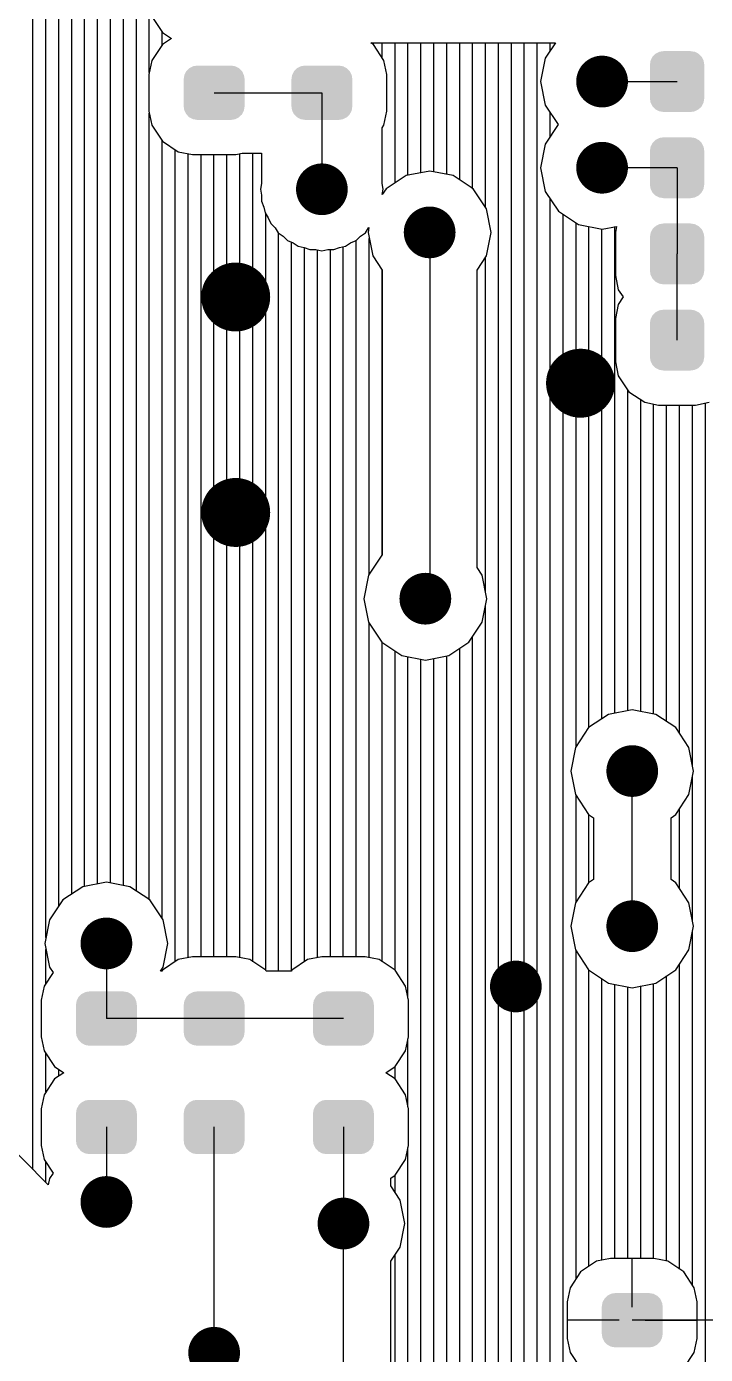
# Model space of a CAD drawing. Extents: x 295 to 953, y 10 to 290.
# Drawn here: x 691.45 to 707.95, y 172.17 to 204.46 of the extents above; entities that cross this region are included whole.
import ezdxf

# ---------------------------------------------------------------- set-up
doc = ezdxf.new("R2010")
doc.units = 0
doc.header["$LTSCALE"] = 5
doc.header["$MEASUREMENT"] = 0
doc.layers.get('0').update_dxf_attribs({"linetype": 'CONTINUOUS', "lineweight": 25})
doc.layers.add('DV-INT-A3_BOT', color=7, linetype='CONTINUOUS')

msp = doc.modelspace()

# ---------------------------------------------------------------- linework, layer by layer
for points, const_width in [([(705.753, 203.123, -1), (705.124, 203.123, -1)], 0.629), ([(705.753, 201.028, -1), (705.124, 201.028, -1)], 0.629), ([(698.942, 200.504, -1), (698.314, 200.504, -1)], 0.629), ([(701.562, 199.456, -1), (700.933, 199.456, -1)], 0.629), ([(696.952, 197.885, -1), (696.114, 197.885, -1)], 0.838), ([(705.334, 195.789, -1), (704.496, 195.789, -1)], 0.838), ([(696.952, 192.646, -1), (696.114, 192.646, -1)], 0.838), ([(701.457, 190.55, -1), (700.828, 190.55, -1)], 0.629), ([(706.486, 186.359, -1), (705.858, 186.359, -1)], 0.629), ([(706.486, 182.587, -1), (705.858, 182.587, -1)], 0.629), ([(693.704, 182.168, -1), (693.075, 182.168, -1)], 0.629), ([(703.657, 181.121, -1), (703.029, 181.121, -1)], 0.629), ([(693.704, 175.882, -1), (693.075, 175.882, -1)], 0.629), ([(699.466, 175.358, -1), (698.838, 175.358, -1)], 0.629), ([(696.323, 172.215, -1), (695.694, 172.215, -1)], 0.629)]:
    msp.add_lwpolyline(points, format="xyb", close=True, dxfattribs=dict(const_width=const_width))
for points in [[(707.902, 203.639), (707.862, 203.722), (706.619, 203.639), (706.663, 203.722)], [(707.862, 203.722), (707.853, 203.732), (706.663, 203.722), (706.668, 203.732)], [(707.853, 203.732), (707.789, 203.797), (706.668, 203.732), (706.737, 203.797)], [(707.789, 203.797), (707.776, 203.804), (706.737, 203.797), (706.744, 203.804)], [(707.776, 203.804), (707.696, 203.846), (706.744, 203.804), (706.831, 203.846)], [(707.696, 203.846), (707.675, 203.849), (706.831, 203.846), (706.838, 203.849)], [(707.675, 203.849), (707.593, 203.862), (706.838, 203.849), (706.931, 203.862)], [(707.593, 203.862), (707.593, 203.865), (706.931, 203.862), (706.931, 203.865)], [(696.681, 203.378), (696.617, 203.445), (695.334, 203.378), (695.402, 203.445)], [(696.617, 203.445), (696.605, 203.451), (695.402, 203.445), (695.409, 203.451)], [(696.605, 203.451), (696.525, 203.494), (695.409, 203.451), (695.496, 203.494)], [(696.525, 203.494), (696.505, 203.497), (695.496, 203.494), (695.503, 203.497)], [(696.505, 203.497), (696.422, 203.511), (695.503, 203.497), (695.596, 203.511)], [(699.301, 203.378), (699.237, 203.445), (697.953, 203.378), (698.022, 203.445)], [(699.237, 203.445), (699.225, 203.451), (698.022, 203.445), (698.028, 203.451)], [(699.225, 203.451), (699.144, 203.494), (698.028, 203.451), (698.116, 203.494)], [(699.144, 203.494), (699.124, 203.497), (698.116, 203.494), (698.123, 203.497)], [(699.124, 203.497), (699.041, 203.511), (698.123, 203.497), (698.215, 203.511)], [(707.922, 203.536), (707.908, 203.628), (706.602, 203.536), (706.617, 203.628)], [(707.922, 203.534), (707.922, 203.536), (706.602, 203.534), (706.602, 203.536)], [(707.922, 202.713), (707.922, 203.534), (706.602, 202.713), (706.602, 203.534)], [(707.908, 203.628), (707.902, 203.639), (706.617, 203.628), (706.619, 203.639)], [(696.751, 202.52), (696.751, 203.182), (695.267, 202.52), (695.267, 203.182)], [(696.749, 203.182), (696.735, 203.275), (695.269, 203.182), (695.284, 203.275)], [(696.735, 203.275), (696.73, 203.285), (695.284, 203.275), (695.286, 203.285)], [(696.73, 203.285), (696.69, 203.369), (695.286, 203.285), (695.329, 203.369)], [(696.69, 203.369), (696.681, 203.378), (695.329, 203.369), (695.334, 203.378)], [(699.37, 202.52), (699.37, 203.182), (697.886, 202.52), (697.886, 203.182)], [(699.368, 203.182), (699.355, 203.275), (697.888, 203.182), (697.903, 203.275)], [(699.355, 203.275), (699.349, 203.285), (697.903, 203.275), (697.905, 203.285)], [(699.349, 203.285), (699.309, 203.369), (697.905, 203.285), (697.949, 203.369)], [(699.309, 203.369), (699.301, 203.378), (697.949, 203.369), (697.953, 203.378)], [(696.734, 202.427), (696.749, 202.52), (695.282, 202.427), (695.269, 202.52)], [(699.353, 202.427), (699.368, 202.52), (697.902, 202.427), (697.888, 202.52)], [(707.922, 202.711), (707.922, 202.713), (706.602, 202.711), (706.602, 202.713)], [(707.906, 202.618), (707.922, 202.711), (706.616, 202.618), (706.602, 202.711)], [(707.904, 202.607), (707.906, 202.618), (706.621, 202.607), (706.616, 202.618)], [(707.86, 202.524), (707.904, 202.607), (706.661, 202.524), (706.621, 202.607)], [(707.855, 202.515), (707.86, 202.524), (706.67, 202.515), (706.661, 202.524)], [(707.787, 202.449), (707.855, 202.515), (706.734, 202.449), (706.67, 202.515)], [(707.779, 202.442), (707.787, 202.449), (706.747, 202.442), (706.734, 202.449)], [(707.692, 202.401), (707.779, 202.442), (706.827, 202.401), (706.747, 202.442)], [(696.732, 202.416), (696.734, 202.427), (695.287, 202.416), (695.282, 202.427)], [(696.688, 202.333), (696.732, 202.416), (695.328, 202.333), (695.287, 202.416)], [(696.684, 202.324), (696.688, 202.333), (695.336, 202.324), (695.328, 202.333)], [(696.615, 202.257), (696.684, 202.324), (695.4, 202.257), (695.336, 202.324)], [(696.609, 202.251), (696.615, 202.257), (695.412, 202.251), (695.4, 202.257)], [(696.521, 202.208), (696.609, 202.251), (695.493, 202.208), (695.412, 202.251)], [(696.514, 202.205), (696.521, 202.208), (695.513, 202.205), (695.493, 202.208)], [(696.422, 202.191), (696.514, 202.205), (695.596, 202.191), (695.513, 202.205)], [(699.351, 202.416), (699.353, 202.427), (697.907, 202.416), (697.902, 202.427)], [(699.308, 202.333), (699.351, 202.416), (697.947, 202.333), (697.907, 202.416)], [(699.303, 202.324), (699.308, 202.333), (697.956, 202.324), (697.947, 202.333)], [(699.235, 202.257), (699.303, 202.324), (698.02, 202.257), (697.956, 202.324)], [(699.228, 202.251), (699.235, 202.257), (698.032, 202.251), (698.02, 202.257)], [(699.141, 202.208), (699.228, 202.251), (698.112, 202.208), (698.032, 202.251)], [(699.134, 202.205), (699.141, 202.208), (698.132, 202.205), (698.112, 202.208)], [(699.041, 202.191), (699.134, 202.205), (698.215, 202.191), (698.132, 202.205)], [(707.685, 202.397), (707.692, 202.401), (706.849, 202.397), (706.827, 202.401)], [(707.593, 202.384), (707.685, 202.397), (706.931, 202.384), (706.849, 202.397)], [(707.593, 202.382), (707.593, 202.384), (706.931, 202.382), (706.931, 202.384)], [(707.922, 201.441), (707.908, 201.533), (706.602, 201.441), (706.617, 201.533)], [(707.908, 201.533), (707.902, 201.544), (706.617, 201.533), (706.619, 201.544)], [(707.902, 201.544), (707.862, 201.627), (706.619, 201.544), (706.663, 201.627)], [(707.862, 201.627), (707.853, 201.636), (706.663, 201.627), (706.668, 201.636)], [(707.853, 201.636), (707.789, 201.702), (706.668, 201.636), (706.737, 201.702)], [(707.789, 201.702), (707.776, 201.709), (706.737, 201.702), (706.744, 201.709)], [(707.776, 201.709), (707.696, 201.75), (706.744, 201.709), (706.831, 201.75)], [(707.696, 201.75), (707.675, 201.754), (706.831, 201.75), (706.838, 201.754)], [(707.675, 201.754), (707.593, 201.767), (706.838, 201.754), (706.931, 201.767)], [(707.593, 201.767), (707.593, 201.77), (706.931, 201.767), (706.931, 201.77)], [(707.922, 201.439), (707.922, 201.441), (706.602, 201.439), (706.602, 201.441)], [(707.922, 200.617), (707.922, 201.439), (706.602, 200.617), (706.602, 201.439)], [(707.922, 200.615), (707.922, 200.617), (706.602, 200.615), (706.602, 200.617)], [(707.906, 200.523), (707.922, 200.615), (706.616, 200.523), (706.602, 200.615)], [(707.904, 200.512), (707.906, 200.523), (706.621, 200.512), (706.616, 200.523)], [(707.86, 200.429), (707.904, 200.512), (706.661, 200.429), (706.621, 200.512)], [(707.855, 200.419), (707.86, 200.429), (706.67, 200.419), (706.661, 200.429)], [(707.787, 200.354), (707.855, 200.419), (706.734, 200.354), (706.67, 200.419)], [(707.779, 200.347), (707.787, 200.354), (706.747, 200.347), (706.734, 200.354)], [(707.692, 200.305), (707.779, 200.347), (706.827, 200.305), (706.747, 200.347)], [(707.685, 200.302), (707.692, 200.305), (706.849, 200.302), (706.827, 200.305)], [(707.593, 200.289), (707.685, 200.302), (706.931, 200.289), (706.849, 200.302)], [(707.593, 200.286), (707.593, 200.289), (706.931, 200.286), (706.931, 200.289)], [(707.902, 199.448), (707.862, 199.531), (706.619, 199.448), (706.663, 199.531)], [(707.862, 199.531), (707.853, 199.541), (706.663, 199.531), (706.668, 199.541)], [(707.853, 199.541), (707.789, 199.606), (706.668, 199.541), (706.737, 199.606)], [(707.789, 199.606), (707.776, 199.613), (706.737, 199.606), (706.744, 199.613)], [(707.776, 199.613), (707.696, 199.655), (706.744, 199.613), (706.831, 199.655)], [(707.696, 199.655), (707.675, 199.658), (706.831, 199.655), (706.838, 199.658)], [(707.675, 199.658), (707.593, 199.671), (706.838, 199.658), (706.931, 199.671)], [(707.593, 199.671), (707.593, 199.674), (706.931, 199.671), (706.931, 199.674)], [(707.922, 199.345), (707.908, 199.437), (706.602, 199.345), (706.617, 199.437)], [(707.922, 199.343), (707.922, 199.345), (706.602, 199.343), (706.602, 199.345)], [(707.922, 198.522), (707.922, 199.343), (706.602, 198.522), (706.602, 199.343)], [(707.908, 199.437), (707.902, 199.448), (706.617, 199.437), (706.619, 199.448)], [(707.922, 198.52), (707.922, 198.522), (706.602, 198.52), (706.602, 198.522)], [(707.906, 198.427), (707.922, 198.52), (706.616, 198.427), (706.602, 198.52)], [(707.904, 198.416), (707.906, 198.427), (706.621, 198.416), (706.616, 198.427)], [(707.86, 198.333), (707.904, 198.416), (706.661, 198.333), (706.621, 198.416)], [(707.855, 198.324), (707.86, 198.333), (706.67, 198.324), (706.661, 198.333)], [(707.787, 198.258), (707.855, 198.324), (706.734, 198.258), (706.67, 198.324)], [(707.779, 198.251), (707.787, 198.258), (706.747, 198.251), (706.734, 198.258)], [(707.692, 198.21), (707.779, 198.251), (706.827, 198.21), (706.747, 198.251)], [(707.685, 198.206), (707.692, 198.21), (706.849, 198.206), (706.827, 198.21)], [(707.593, 198.193), (707.685, 198.206), (706.931, 198.193), (706.849, 198.206)], [(707.593, 198.191), (707.593, 198.193), (706.931, 198.191), (706.931, 198.193)], [(707.922, 197.25), (707.908, 197.342), (706.602, 197.25), (706.617, 197.342)], [(707.908, 197.342), (707.902, 197.353), (706.617, 197.342), (706.619, 197.353)], [(707.902, 197.353), (707.862, 197.436), (706.619, 197.353), (706.663, 197.436)], [(707.862, 197.436), (707.853, 197.445), (706.663, 197.436), (706.668, 197.445)], [(707.853, 197.445), (707.789, 197.511), (706.668, 197.445), (706.737, 197.511)], [(707.789, 197.511), (707.776, 197.518), (706.737, 197.511), (706.744, 197.518)], [(707.776, 197.518), (707.696, 197.559), (706.744, 197.518), (706.831, 197.559)], [(707.696, 197.559), (707.675, 197.563), (706.831, 197.559), (706.838, 197.563)], [(707.675, 197.563), (707.593, 197.576), (706.838, 197.563), (706.931, 197.576)], [(707.593, 197.576), (707.593, 197.579), (706.931, 197.576), (706.931, 197.579)], [(707.922, 197.248), (707.922, 197.25), (706.602, 197.248), (706.602, 197.25)], [(707.922, 196.426), (707.922, 197.248), (706.602, 196.426), (706.602, 197.248)], [(707.922, 196.424), (707.922, 196.426), (706.602, 196.424), (706.602, 196.426)], [(707.906, 196.332), (707.922, 196.424), (706.616, 196.332), (706.602, 196.424)], [(707.904, 196.321), (707.906, 196.332), (706.621, 196.321), (706.616, 196.332)], [(707.86, 196.238), (707.904, 196.321), (706.661, 196.238), (706.621, 196.321)], [(707.855, 196.228), (707.86, 196.238), (706.67, 196.228), (706.661, 196.238)], [(707.787, 196.163), (707.855, 196.228), (706.734, 196.163), (706.67, 196.228)], [(707.779, 196.156), (707.787, 196.163), (706.747, 196.156), (706.734, 196.163)], [(707.692, 196.114), (707.779, 196.156), (706.827, 196.114), (706.747, 196.156)], [(707.685, 196.111), (707.692, 196.114), (706.849, 196.111), (706.827, 196.114)], [(707.593, 196.098), (707.685, 196.111), (706.931, 196.098), (706.849, 196.111)], [(707.593, 196.095), (707.593, 196.098), (706.931, 196.095), (706.931, 196.098)], [(694.111, 180.776), (694.071, 180.859), (692.666, 180.776), (692.71, 180.859)], [(694.071, 180.859), (694.062, 180.868), (692.71, 180.859), (692.715, 180.868)], [(694.062, 180.868), (693.998, 180.935), (692.715, 180.868), (692.783, 180.935)], [(693.998, 180.935), (693.986, 180.941), (692.783, 180.935), (692.79, 180.941)], [(693.986, 180.941), (693.905, 180.984), (692.79, 180.941), (692.877, 180.984)], [(693.905, 180.984), (693.886, 180.987), (692.877, 180.984), (692.884, 180.987)], [(693.886, 180.987), (693.802, 181.001), (692.884, 180.987), (692.977, 181.001)], [(696.73, 180.776), (696.69, 180.859), (695.286, 180.776), (695.329, 180.859)], [(696.69, 180.859), (696.681, 180.868), (695.329, 180.859), (695.334, 180.868)], [(696.681, 180.868), (696.617, 180.935), (695.334, 180.868), (695.402, 180.935)], [(696.617, 180.935), (696.605, 180.941), (695.402, 180.935), (695.409, 180.941)], [(696.605, 180.941), (696.525, 180.984), (695.409, 180.941), (695.496, 180.984)], [(696.525, 180.984), (696.505, 180.987), (695.496, 180.984), (695.503, 180.987)], [(696.505, 180.987), (696.422, 181.001), (695.503, 180.987), (695.596, 181.001)], [(699.873, 180.776), (699.833, 180.859), (698.429, 180.776), (698.473, 180.859)], [(699.833, 180.859), (699.825, 180.868), (698.473, 180.859), (698.477, 180.868)], [(699.825, 180.868), (699.761, 180.935), (698.477, 180.868), (698.546, 180.935)], [(699.761, 180.935), (699.748, 180.941), (698.546, 180.935), (698.552, 180.941)], [(699.748, 180.941), (699.668, 180.984), (698.552, 180.941), (698.64, 180.984)], [(699.668, 180.984), (699.648, 180.987), (698.64, 180.984), (698.646, 180.987)], [(699.648, 180.987), (699.565, 181.001), (698.646, 180.987), (698.739, 181.001)], [(694.131, 180.01), (694.131, 180.672), (692.648, 180.01), (692.648, 180.672)], [(694.129, 180.672), (694.116, 180.765), (692.65, 180.672), (692.665, 180.765)], [(694.116, 180.765), (694.111, 180.776), (692.665, 180.765), (692.666, 180.776)], [(696.751, 180.01), (696.751, 180.672), (695.267, 180.01), (695.267, 180.672)], [(696.749, 180.672), (696.735, 180.765), (695.269, 180.672), (695.284, 180.765)], [(696.735, 180.765), (696.73, 180.776), (695.284, 180.765), (695.286, 180.776)], [(699.894, 180.01), (699.894, 180.672), (698.41, 180.01), (698.41, 180.672)], [(699.892, 180.672), (699.878, 180.765), (698.412, 180.672), (698.427, 180.765)], [(699.878, 180.765), (699.873, 180.776), (698.427, 180.765), (698.429, 180.776)], [(694.114, 179.917), (694.129, 180.01), (692.663, 179.917), (692.65, 180.01)], [(694.112, 179.907), (694.114, 179.917), (692.668, 179.907), (692.663, 179.917)], [(694.069, 179.823), (694.112, 179.907), (692.708, 179.823), (692.668, 179.907)], [(696.734, 179.917), (696.749, 180.01), (695.282, 179.917), (695.269, 180.01)], [(696.732, 179.907), (696.734, 179.917), (695.287, 179.907), (695.282, 179.917)], [(696.688, 179.823), (696.732, 179.907), (695.328, 179.823), (695.287, 179.907)], [(699.877, 179.917), (699.892, 180.01), (698.426, 179.917), (698.412, 180.01)], [(699.875, 179.907), (699.877, 179.917), (698.431, 179.907), (698.426, 179.917)], [(699.831, 179.823), (699.875, 179.907), (698.471, 179.823), (698.431, 179.907)], [(694.064, 179.814), (694.069, 179.823), (692.717, 179.814), (692.708, 179.823)], [(693.996, 179.747), (694.064, 179.814), (692.781, 179.747), (692.717, 179.814)], [(693.989, 179.741), (693.996, 179.747), (692.793, 179.741), (692.781, 179.747)], [(693.902, 179.698), (693.989, 179.741), (692.873, 179.698), (692.793, 179.741)], [(693.895, 179.695), (693.902, 179.698), (692.893, 179.695), (692.873, 179.698)], [(693.802, 179.681), (693.895, 179.695), (692.977, 179.681), (692.893, 179.695)], [(696.684, 179.814), (696.688, 179.823), (695.336, 179.814), (695.328, 179.823)], [(696.615, 179.747), (696.684, 179.814), (695.4, 179.747), (695.336, 179.814)], [(696.609, 179.741), (696.615, 179.747), (695.412, 179.741), (695.4, 179.747)], [(696.521, 179.698), (696.609, 179.741), (695.493, 179.698), (695.412, 179.741)], [(696.514, 179.695), (696.521, 179.698), (695.513, 179.695), (695.493, 179.698)], [(696.422, 179.681), (696.514, 179.695), (695.596, 179.681), (695.513, 179.695)], [(699.827, 179.814), (699.831, 179.823), (698.479, 179.814), (698.471, 179.823)], [(699.758, 179.747), (699.827, 179.814), (698.543, 179.747), (698.479, 179.814)], [(699.752, 179.741), (699.758, 179.747), (698.556, 179.741), (698.543, 179.747)], [(699.665, 179.698), (699.752, 179.741), (698.636, 179.698), (698.556, 179.741)], [(699.658, 179.695), (699.665, 179.698), (698.656, 179.695), (698.636, 179.698)], [(699.565, 179.681), (699.658, 179.695), (698.739, 179.681), (698.656, 179.695)], [(694.111, 178.139), (694.071, 178.223), (692.666, 178.139), (692.71, 178.223)], [(694.071, 178.223), (694.062, 178.232), (692.71, 178.223), (692.715, 178.232)], [(694.062, 178.232), (693.998, 178.299), (692.715, 178.232), (692.783, 178.299)], [(693.998, 178.299), (693.986, 178.305), (692.783, 178.299), (692.79, 178.305)], [(693.986, 178.305), (693.905, 178.348), (692.79, 178.305), (692.877, 178.348)], [(693.905, 178.348), (693.886, 178.351), (692.877, 178.348), (692.884, 178.351)], [(693.886, 178.351), (693.802, 178.365), (692.884, 178.351), (692.977, 178.365)], [(696.73, 178.139), (696.69, 178.223), (695.286, 178.139), (695.329, 178.223)], [(696.69, 178.223), (696.681, 178.232), (695.329, 178.223), (695.334, 178.232)], [(696.681, 178.232), (696.617, 178.299), (695.334, 178.232), (695.402, 178.299)], [(696.617, 178.299), (696.605, 178.305), (695.402, 178.299), (695.409, 178.305)], [(696.605, 178.305), (696.525, 178.348), (695.409, 178.305), (695.496, 178.348)], [(696.525, 178.348), (696.505, 178.351), (695.496, 178.348), (695.503, 178.351)], [(696.505, 178.351), (696.422, 178.365), (695.503, 178.351), (695.596, 178.365)], [(699.873, 178.139), (699.833, 178.223), (698.429, 178.139), (698.473, 178.223)], [(699.833, 178.223), (699.825, 178.232), (698.473, 178.223), (698.477, 178.232)], [(699.825, 178.232), (699.761, 178.299), (698.477, 178.232), (698.546, 178.299)], [(699.761, 178.299), (699.748, 178.305), (698.546, 178.299), (698.552, 178.305)], [(699.748, 178.305), (699.668, 178.348), (698.552, 178.305), (698.64, 178.348)], [(699.668, 178.348), (699.648, 178.351), (698.64, 178.348), (698.646, 178.351)], [(699.648, 178.351), (699.565, 178.365), (698.646, 178.351), (698.739, 178.365)], [(694.131, 177.374), (694.131, 178.036), (692.648, 177.374), (692.648, 178.036)], [(694.129, 178.036), (694.116, 178.129), (692.65, 178.036), (692.665, 178.129)], [(694.116, 178.129), (694.111, 178.139), (692.665, 178.129), (692.666, 178.139)], [(696.751, 177.374), (696.751, 178.036), (695.267, 177.374), (695.267, 178.036)], [(696.749, 178.036), (696.735, 178.129), (695.269, 178.036), (695.284, 178.129)], [(696.735, 178.129), (696.73, 178.139), (695.284, 178.129), (695.286, 178.139)], [(699.894, 177.374), (699.894, 178.036), (698.41, 177.374), (698.41, 178.036)], [(699.892, 178.036), (699.878, 178.129), (698.412, 178.036), (698.427, 178.129)], [(699.878, 178.129), (699.873, 178.139), (698.427, 178.129), (698.429, 178.139)], [(694.114, 177.281), (694.129, 177.374), (692.663, 177.281), (692.65, 177.374)], [(694.112, 177.27), (694.114, 177.281), (692.668, 177.27), (692.663, 177.281)], [(694.069, 177.187), (694.112, 177.27), (692.708, 177.187), (692.668, 177.27)], [(696.734, 177.281), (696.749, 177.374), (695.282, 177.281), (695.269, 177.374)], [(696.732, 177.27), (696.734, 177.281), (695.287, 177.27), (695.282, 177.281)], [(696.688, 177.187), (696.732, 177.27), (695.328, 177.187), (695.287, 177.27)], [(699.877, 177.281), (699.892, 177.374), (698.426, 177.281), (698.412, 177.374)], [(699.875, 177.27), (699.877, 177.281), (698.431, 177.27), (698.426, 177.281)], [(699.831, 177.187), (699.875, 177.27), (698.471, 177.187), (698.431, 177.27)], [(694.064, 177.178), (694.069, 177.187), (692.717, 177.178), (692.708, 177.187)], [(693.996, 177.111), (694.064, 177.178), (692.781, 177.111), (692.717, 177.178)], [(693.989, 177.105), (693.996, 177.111), (692.793, 177.105), (692.781, 177.111)], [(693.902, 177.062), (693.989, 177.105), (692.873, 177.062), (692.793, 177.105)], [(693.895, 177.059), (693.902, 177.062), (692.893, 177.059), (692.873, 177.062)], [(693.802, 177.045), (693.895, 177.059), (692.977, 177.045), (692.893, 177.059)], [(696.684, 177.178), (696.688, 177.187), (695.336, 177.178), (695.328, 177.187)], [(696.615, 177.111), (696.684, 177.178), (695.4, 177.111), (695.336, 177.178)], [(696.609, 177.105), (696.615, 177.111), (695.412, 177.105), (695.4, 177.111)], [(696.521, 177.062), (696.609, 177.105), (695.493, 177.062), (695.412, 177.105)], [(696.514, 177.059), (696.521, 177.062), (695.513, 177.059), (695.493, 177.062)], [(696.422, 177.045), (696.514, 177.059), (695.596, 177.045), (695.513, 177.059)], [(699.827, 177.178), (699.831, 177.187), (698.479, 177.178), (698.471, 177.187)], [(699.758, 177.111), (699.827, 177.178), (698.543, 177.111), (698.479, 177.178)], [(699.752, 177.105), (699.758, 177.111), (698.556, 177.105), (698.543, 177.111)], [(699.665, 177.062), (699.752, 177.105), (698.636, 177.062), (698.556, 177.105)], [(699.658, 177.059), (699.665, 177.062), (698.656, 177.059), (698.636, 177.062)], [(699.565, 177.045), (699.658, 177.059), (698.739, 177.045), (698.656, 177.059)], [(706.912, 173.338), (706.898, 173.431), (705.432, 173.338), (705.447, 173.431)], [(706.898, 173.431), (706.893, 173.441), (705.447, 173.431), (705.449, 173.441)], [(706.893, 173.441), (706.853, 173.525), (705.449, 173.441), (705.493, 173.525)], [(706.853, 173.525), (706.845, 173.534), (705.493, 173.525), (705.497, 173.534)], [(706.845, 173.534), (706.781, 173.601), (705.497, 173.534), (705.566, 173.601)], [(706.781, 173.601), (706.768, 173.607), (705.566, 173.601), (705.572, 173.607)], [(706.768, 173.607), (706.688, 173.65), (705.572, 173.607), (705.66, 173.65)], [(706.688, 173.65), (706.668, 173.653), (705.66, 173.65), (705.666, 173.653)], [(706.668, 173.653), (706.585, 173.667), (705.666, 173.653), (705.759, 173.667)], [(706.914, 172.676), (706.914, 173.338), (705.43, 172.676), (705.43, 173.338)], [(706.897, 172.583), (706.912, 172.676), (705.446, 172.583), (705.432, 172.676)], [(706.895, 172.572), (706.897, 172.583), (705.451, 172.572), (705.446, 172.583)], [(706.851, 172.488), (706.895, 172.572), (705.491, 172.488), (705.451, 172.572)], [(706.847, 172.479), (706.851, 172.488), (705.499, 172.479), (705.491, 172.488)], [(706.778, 172.413), (706.847, 172.479), (705.563, 172.413), (705.499, 172.479)], [(706.772, 172.406), (706.778, 172.413), (705.576, 172.406), (705.563, 172.413)], [(706.684, 172.364), (706.772, 172.406), (705.656, 172.364), (705.576, 172.406)], [(706.678, 172.361), (706.684, 172.364), (705.676, 172.361), (705.656, 172.364)], [(706.585, 172.347), (706.678, 172.361), (705.759, 172.347), (705.676, 172.361)]]:
    msp.add_solid(points)
at = {"layer": 'DV-INT-A3_BOT'}
for p, q in [((691.604, 176.67), (691.604, 218.316)), ((691.918, 182.311), (691.918, 218.316)), ((692.233, 183.082), (692.233, 218.316)), ((692.547, 183.371), (692.547, 218.316)), ((692.861, 183.556), (692.861, 218.316)), ((693.176, 183.618), (693.176, 218.316)), ((693.49, 183.639), (693.49, 218.316)), ((693.804, 183.577), (693.804, 218.316)), ((694.119, 183.442), (694.119, 218.316)), ((694.433, 203.341), (694.433, 204.997)), ((694.496, 204.703), (694.751, 204.318)), ((694.747, 204.016), (694.747, 204.322)), ((694.751, 204.318), (694.974, 204.171)), ((694.974, 204.171), (694.751, 204.02)), ((699.881, 204.02), (699.818, 204.066)), ((699.818, 204.066), (704.303, 204.066)), ((700.091, 203.702), (700.091, 204.066)), ((700.405, 200.659), (700.405, 204.066)), ((700.719, 200.843), (700.719, 204.066)), ((701.034, 200.906), (701.034, 204.066)), ((701.348, 200.927), (701.348, 204.066)), ((701.662, 200.864), (701.662, 204.066)), ((701.977, 200.73), (701.977, 204.066)), ((702.291, 200.517), (702.291, 204.066)), ((702.605, 200.056), (702.605, 204.066)), ((702.92, 155.887), (702.92, 204.066)), ((703.234, 155.769), (703.234, 204.066)), ((703.548, 155.555), (703.548, 204.066)), ((703.863, 162.538), (703.863, 204.066)), ((704.303, 204.066), (704.056, 203.693)), ((704.177, 203.878), (704.177, 204.066)), ((694.751, 204.02), (694.496, 203.635)), ((700.137, 203.635), (699.881, 204.02)), ((694.496, 203.635), (694.425, 203.295)), ((700.208, 203.295), (700.137, 203.635)), ((704.056, 203.693), (703.942, 203.123)), ((694.425, 203.295), (694.425, 202.402)), ((700.208, 202.402), (700.208, 203.295)), ((703.942, 203.123), (704.056, 202.549)), ((705.439, 203.123), (707.262, 203.123)), ((696.009, 202.851), (698.628, 202.851)), ((698.628, 202.851), (698.628, 200.504)), ((704.056, 202.549), (704.374, 202.076)), ((694.425, 202.402), (694.496, 202.063)), ((694.433, 183.229), (694.433, 202.356)), ((700.137, 202.063), (700.208, 202.402)), ((704.177, 201.782), (704.177, 202.365)), ((694.496, 202.063), (694.751, 201.677)), ((700.095, 201.996), (700.137, 202.063)), ((700.095, 200.646), (700.095, 201.996)), ((704.374, 202.076), (704.056, 201.598)), ((694.747, 182.768), (694.747, 201.682)), ((694.751, 201.677), (695.137, 201.418)), ((695.062, 181.724), (695.062, 201.468)), ((704.056, 201.598), (703.942, 201.028)), ((695.137, 201.418), (695.481, 201.351)), ((695.376, 181.82), (695.376, 201.371)), ((695.481, 201.351), (696.533, 201.351)), ((695.69, 181.841), (695.69, 201.351)), ((696.005, 181.841), (696.005, 201.351)), ((696.319, 181.841), (696.319, 201.351)), ((696.533, 201.351), (696.692, 201.384)), ((696.633, 181.82), (696.633, 201.371)), ((696.692, 201.384), (697.161, 201.384)), ((696.948, 181.724), (696.948, 201.384)), ((697.161, 201.384), (697.161, 200.646)), ((700.673, 200.835), (700.187, 200.512)), ((701.248, 200.948), (700.673, 200.835)), ((701.818, 200.835), (701.248, 200.948)), ((702.304, 200.512), (701.818, 200.835)), ((703.942, 201.028), (704.056, 200.454)), ((707.262, 201.028), (705.439, 201.028)), ((707.262, 201.028), (707.262, 198.932)), ((697.161, 200.646), (697.132, 200.504)), ((697.132, 200.504), (697.161, 200.357)), ((700.12, 200.504), (700.095, 200.646)), ((700.187, 200.512), (700.095, 200.374)), ((700.095, 200.374), (700.12, 200.504)), ((702.626, 200.026), (702.304, 200.512)), ((697.161, 200.357), (697.161, 200.211)), ((697.161, 200.211), (697.216, 200.072)), ((704.056, 200.454), (704.378, 199.968)), ((704.177, 162.94), (704.177, 200.269)), ((697.216, 200.072), (697.245, 199.93)), ((697.245, 199.93), (697.325, 199.808)), ((697.262, 181.51), (697.262, 199.9)), ((702.74, 199.456), (702.626, 200.026)), ((704.378, 199.968), (704.864, 199.645)), ((704.491, 163.145), (704.491, 199.892)), ((697.325, 199.808), (697.383, 199.67)), ((697.383, 199.67), (697.488, 199.565)), ((697.488, 199.565), (697.568, 199.444)), ((699.684, 199.444), (699.764, 199.565)), ((699.772, 199.574), (699.751, 199.456)), ((699.764, 199.565), (699.772, 199.574)), ((704.806, 186.959), (704.806, 199.683)), ((704.864, 199.645), (705.439, 199.532)), ((705.12, 187.42), (705.12, 199.595)), ((705.434, 187.633), (705.434, 199.532)), ((705.439, 199.532), (705.791, 199.599)), ((705.749, 187.768), (705.749, 199.595)), ((705.791, 199.599), (705.761, 199.456)), ((697.568, 199.444), (697.689, 199.364)), ((697.576, 181.494), (697.576, 199.439)), ((697.689, 199.364), (697.794, 199.259)), ((697.794, 199.259), (697.932, 199.201)), ((697.891, 181.51), (697.891, 199.217)), ((699.32, 199.201), (699.458, 199.259)), ((699.458, 199.259), (699.563, 199.364)), ((699.462, 181.841), (699.462, 199.268)), ((699.563, 199.364), (699.684, 199.444)), ((699.751, 199.456), (699.865, 198.882)), ((699.777, 191.15), (699.777, 199.31)), ((701.248, 199.456), (701.248, 190.655)), ((702.626, 198.882), (702.74, 199.456)), ((705.761, 199.456), (705.761, 198.404)), ((697.932, 199.201), (698.054, 199.121)), ((698.054, 199.121), (698.196, 199.092)), ((698.196, 199.092), (698.335, 199.037)), ((698.205, 181.724), (698.205, 199.087)), ((698.335, 199.037), (698.481, 199.037)), ((698.481, 199.037), (698.628, 199.008)), ((698.519, 181.82), (698.519, 199.029)), ((698.628, 199.008), (698.771, 199.037)), ((698.771, 199.037), (698.917, 199.037)), ((698.834, 181.841), (698.834, 199.037)), ((698.917, 199.037), (699.056, 199.092)), ((699.056, 199.092), (699.198, 199.121)), ((699.148, 181.841), (699.148, 199.113)), ((699.198, 199.121), (699.32, 199.201)), ((699.865, 198.882), (700.095, 198.538)), ((702.4, 198.538), (702.626, 198.882)), ((707.262, 196.837), (707.262, 198.932)), ((702.605, 190.693), (702.605, 198.853)), ((700.091, 191.611), (700.091, 198.538)), ((700.095, 198.538), (700.095, 191.611)), ((702.4, 191.305), (702.4, 198.538)), ((705.761, 198.404), (705.828, 198.061)), ((705.828, 198.061), (705.95, 197.885)), ((705.828, 197.704), (705.761, 197.361)), ((705.95, 197.885), (705.828, 197.704)), ((705.761, 197.361), (705.761, 196.309)), ((705.761, 196.309), (705.828, 195.965)), ((705.828, 195.965), (706.088, 195.58)), ((706.063, 187.83), (706.063, 195.613)), ((706.088, 195.58), (706.474, 195.324)), ((706.377, 187.809), (706.377, 195.387)), ((706.474, 195.324), (706.813, 195.253)), ((706.692, 187.747), (706.692, 195.278)), ((706.813, 195.253), (707.706, 195.253)), ((707.006, 187.562), (707.006, 195.253)), ((707.32, 187.273), (707.32, 195.253)), ((707.635, 186.502), (707.635, 195.253)), ((707.706, 195.253), (708.045, 195.324)), ((707.949, 168.971), (707.949, 195.303)), ((700.082, 191.606), (699.76, 191.12)), ((700.095, 191.611), (700.082, 191.606)), ((702.522, 191.12), (702.4, 191.305)), ((699.76, 191.12), (699.647, 190.55)), ((702.635, 190.55), (702.522, 191.12)), ((699.647, 190.55), (699.76, 189.976)), ((701.248, 190.655), (701.143, 190.55)), ((702.522, 189.976), (702.635, 190.55)), ((702.605, 155.949), (702.605, 190.404)), ((699.76, 189.976), (700.082, 189.49)), ((699.777, 181.82), (699.777, 189.947)), ((702.199, 189.49), (702.522, 189.976)), ((702.291, 156.012), (702.291, 189.633)), ((700.082, 189.49), (700.569, 189.167)), ((700.091, 181.724), (700.091, 189.486)), ((700.405, 181.51), (700.405, 189.272)), ((701.713, 189.167), (702.199, 189.49)), ((701.977, 155.949), (701.977, 189.343)), ((700.569, 189.167), (701.143, 189.054)), ((700.719, 180.836), (700.719, 189.138)), ((701.034, 155.555), (701.034, 189.075)), ((701.143, 189.054), (701.713, 189.167)), ((701.348, 155.765), (701.348, 189.096)), ((701.662, 155.887), (701.662, 189.159)), ((705.598, 187.738), (705.112, 187.415)), ((706.172, 187.851), (705.598, 187.738)), ((706.742, 187.738), (706.172, 187.851)), ((707.228, 187.415), (706.742, 187.738)), ((705.112, 187.415), (704.789, 186.929)), ((707.551, 186.929), (707.228, 187.415)), ((704.789, 186.929), (704.676, 186.359)), ((707.664, 186.359), (707.551, 186.929)), ((704.676, 186.359), (704.789, 185.785)), ((706.172, 182.587), (706.172, 186.359)), ((707.551, 185.785), (707.664, 186.359)), ((707.635, 182.73), (707.635, 186.213)), ((704.789, 185.785), (705.112, 185.299)), ((704.806, 183.187), (704.806, 185.756)), ((707.228, 185.299), (707.551, 185.785)), ((707.32, 183.501), (707.32, 185.442)), ((705.112, 185.299), (705.229, 185.224)), ((705.12, 183.648), (705.12, 185.295)), ((705.229, 185.224), (705.229, 183.719)), ((707.115, 185.224), (707.228, 185.299)), ((707.115, 183.719), (707.115, 185.224)), ((705.229, 183.719), (705.112, 183.644)), ((707.228, 183.644), (707.115, 183.719)), ((692.815, 183.547), (692.329, 183.224)), ((693.389, 183.66), (692.815, 183.547)), ((693.959, 183.547), (693.389, 183.66)), ((694.446, 183.224), (693.959, 183.547)), ((705.112, 183.644), (704.789, 183.157)), ((707.551, 183.157), (707.228, 183.644)), ((692.329, 183.224), (692.006, 182.738)), ((694.768, 182.738), (694.446, 183.224)), ((704.789, 183.157), (704.676, 182.587)), ((707.664, 182.587), (707.551, 183.157)), ((692.006, 182.738), (691.893, 182.168)), ((694.881, 182.168), (694.768, 182.738)), ((704.676, 182.587), (704.789, 182.013)), ((707.551, 182.013), (707.664, 182.587)), ((707.635, 173.862), (707.635, 182.441)), ((691.893, 182.168), (692.006, 181.594)), ((693.389, 182.168), (693.389, 180.341)), ((694.768, 181.594), (694.881, 182.168)), ((691.918, 181.196), (691.918, 182.022)), ((695.137, 181.774), (694.751, 181.515)), ((695.481, 181.841), (695.137, 181.774)), ((696.533, 181.841), (695.481, 181.841)), ((696.876, 181.774), (696.533, 181.841)), ((697.262, 181.515), (696.876, 181.774)), ((698.28, 181.774), (697.895, 181.515)), ((698.624, 181.841), (698.28, 181.774)), ((699.676, 181.841), (698.624, 181.841)), ((700.02, 181.774), (699.676, 181.841)), ((700.405, 181.515), (700.02, 181.774)), ((704.789, 182.013), (705.112, 181.527)), ((704.806, 174.021), (704.806, 181.984)), ((707.228, 181.527), (707.551, 182.013)), ((692.094, 181.46), (691.876, 181.129)), ((692.006, 181.594), (692.094, 181.46)), ((694.705, 181.494), (694.768, 181.594)), ((694.739, 181.494), (694.705, 181.494)), ((694.751, 181.515), (694.739, 181.494)), ((694.747, 181.51), (694.747, 181.565)), ((697.274, 181.494), (697.262, 181.515)), ((697.882, 181.494), (697.274, 181.494)), ((697.895, 181.515), (697.882, 181.494)), ((700.661, 181.129), (700.405, 181.515)), ((705.112, 181.527), (705.598, 181.204)), ((705.12, 174.319), (705.12, 181.523)), ((706.742, 181.204), (707.228, 181.527)), ((707.32, 174.247), (707.32, 181.67)), ((691.876, 181.129), (691.805, 180.789)), ((700.732, 180.789), (700.661, 181.129)), ((705.434, 174.465), (705.434, 181.309)), ((705.598, 181.204), (706.172, 181.091)), ((705.749, 174.507), (705.749, 181.175)), ((706.172, 181.091), (706.742, 181.204)), ((706.377, 174.507), (706.377, 181.133)), ((706.692, 174.507), (706.692, 181.196)), ((707.006, 174.444), (707.006, 181.38)), ((706.063, 174.507), (706.063, 181.112)), ((691.805, 180.789), (691.805, 179.897)), ((700.732, 179.897), (700.732, 180.789)), ((696.009, 180.341), (693.389, 180.341)), ((699.152, 180.341), (696.009, 180.341)), ((691.805, 179.897), (691.876, 179.557)), ((700.661, 179.557), (700.732, 179.897)), ((700.719, 178.195), (700.719, 179.851)), ((691.876, 179.557), (692.132, 179.172)), ((700.405, 179.172), (700.661, 179.557)), ((691.918, 178.556), (691.918, 179.49)), ((692.132, 178.874), (691.876, 178.489)), ((692.132, 179.172), (692.354, 179.025)), ((692.354, 179.025), (692.132, 178.874)), ((692.233, 178.945), (692.233, 179.101)), ((700.183, 179.025), (700.405, 179.172)), ((700.405, 178.874), (700.183, 179.025)), ((700.405, 178.87), (700.405, 179.176)), ((700.661, 178.489), (700.405, 178.874)), ((691.876, 178.489), (691.805, 178.149)), ((700.732, 178.149), (700.661, 178.489)), ((691.805, 178.149), (691.805, 177.256)), ((700.732, 177.256), (700.732, 178.149)), ((693.389, 177.705), (693.389, 175.882)), ((696.009, 172.215), (696.009, 177.705)), ((699.152, 177.705), (699.152, 175.358)), ((691.977, 176.301), (690.774, 177.504)), ((691.805, 177.256), (691.876, 176.917)), ((700.661, 176.917), (700.732, 177.256)), ((700.719, 155.296), (700.719, 177.21)), ((691.876, 176.917), (692.094, 176.586)), ((691.918, 176.355), (691.918, 176.85)), ((700.405, 176.531), (700.661, 176.917)), ((692.006, 176.452), (691.977, 176.301)), ((692.094, 176.586), (692.006, 176.452)), ((700.305, 176.464), (700.405, 176.531)), ((700.305, 176.272), (700.305, 176.464)), ((700.405, 176.117), (700.405, 176.536)), ((700.531, 175.928), (700.305, 176.272)), ((700.644, 175.358), (700.531, 175.928)), ((699.152, 171.691), (699.152, 175.358)), ((700.531, 174.784), (700.644, 175.358)), ((700.305, 174.44), (700.531, 174.784)), ((700.305, 171.46), (700.305, 174.44)), ((700.405, 154.826), (700.405, 174.595)), ((705.3, 174.44), (704.915, 174.18)), ((705.644, 174.507), (705.3, 174.44)), ((706.696, 174.507), (705.644, 174.507)), ((706.172, 173.321), (706.172, 174.507)), ((707.04, 174.44), (706.696, 174.507)), ((707.425, 174.18), (707.04, 174.44)), ((704.915, 174.18), (704.659, 173.795)), ((707.681, 173.795), (707.425, 174.18)), ((704.659, 173.795), (704.588, 173.455)), ((707.752, 173.455), (707.681, 173.795)), ((704.588, 173.455), (704.588, 172.563)), ((707.752, 172.563), (707.752, 173.455)), ((705.858, 173.007), (704.588, 173.007)), ((710.782, 173.007), (706.172, 173.007)), ((706.486, 173.007), (707.752, 173.007)), ((704.588, 172.563), (704.659, 172.223)), ((707.681, 172.223), (707.752, 172.563)), ((704.659, 172.223), (704.915, 171.838)), ((707.425, 171.838), (707.681, 172.223))]:
    msp.add_line(p, q, dxfattribs=at)

doc.saveas('drawing.dxf')
